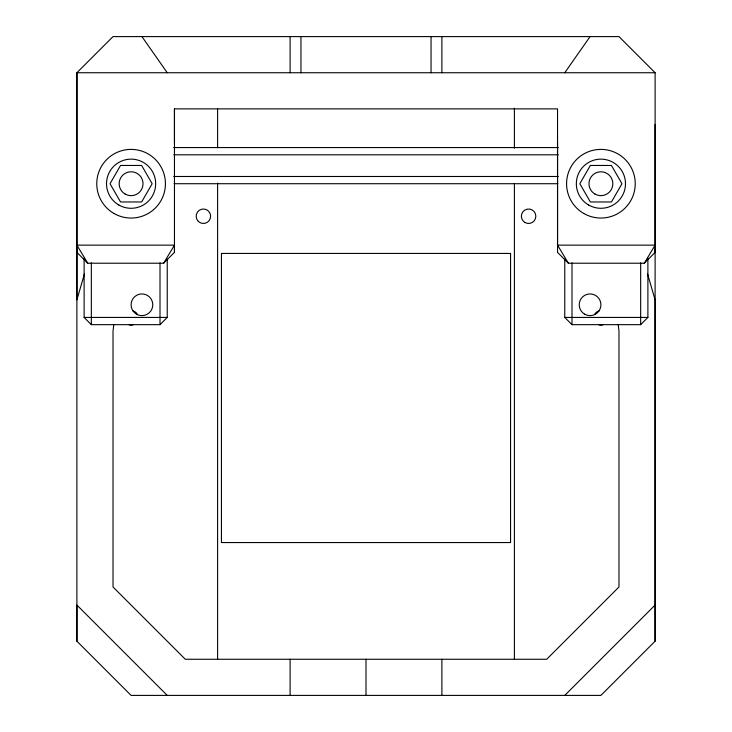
<?xml version="1.0" encoding="UTF-8"?>
<svg xmlns="http://www.w3.org/2000/svg" width="732" height="732" viewBox="0 0 732 732"><rect width="100%" height="100%" fill="white"/><g stroke="black" fill="none" stroke-linecap="round" stroke-linejoin="round"><path stroke-width="1.1" d="M647.509 273.777L655.113 299.846L655.113 641.186L600.908 695.4L131.092 695.4L76.887 641.186L76.887 605.053L167.235 695.4M77.253 250.134L76.887 252.375L87.73 263.218L163.62 263.218L174.463 252.375L174.463 108.876L557.537 108.876L557.537 245.147L568.38 263.218L644.279 263.218L655.122 252.375L655.113 124.394M113.799 324.441L113.021 331.148L113.021 586.982L185.306 659.258L546.694 659.258L618.979 586.982L618.979 331.148L618.201 324.441M84.491 273.777L76.887 299.846L76.887 72.743L113.021 36.6L618.979 36.6L655.113 72.743L655.113 641.186M163.62 263.218L174.463 245.147L76.887 245.147L87.73 263.218M644.279 263.218L655.122 245.147L557.537 245.147M564.765 72.743L590.065 36.6M84.116 258.295L84.116 317.432L91.335 324.66L160.006 324.66L167.235 317.432L167.235 259.146M564.765 259.146L564.765 317.432L571.994 324.66L640.665 324.66L647.893 317.432L647.893 258.295M564.765 695.4L655.113 605.053M655.113 72.743L76.887 72.743L76.887 641.186M173.704 147.571L558.306 147.571M173.704 154.8L558.306 154.8M173.704 176.485L558.306 176.485M174.088 183.714L557.912 183.714M84.116 317.432L167.235 317.432M564.765 317.432L647.893 317.432M568.38 263.218L557.537 252.375L557.537 142.465M141.935 36.6L167.235 72.743M654.747 250.134L655.122 252.375M640.665 262.843L640.665 324.66M571.994 262.87L571.994 324.66M514.404 108.18L514.404 148.203M514.404 183.641L514.404 659.258M441.89 36.6L441.89 72.743M441.89 659.258L441.89 695.4M431.047 36.6L431.047 72.743M366 659.258L366 695.4M300.953 36.6L300.953 72.743M290.11 36.6L290.11 72.743M290.11 659.258L290.11 695.4M217.596 108.876L217.596 147.699M217.596 183.101L217.596 659.258M174.463 108.876L174.463 142.465M174.463 245.147L174.463 252.375M160.006 262.87L160.006 324.66M91.335 262.843L91.335 324.66M602.775 324.898A7.229 7.229 0 0 1 599.041 324.898M594.649 314.303A7.229 7.229 0 0 1 599.041 310.935M132.968 324.898A7.229 7.229 0 0 1 129.225 324.898M132.968 310.935A7.229 7.229 0 0 1 137.351 314.303M120.56 165.459L110.02 183.714L120.56 201.968L141.633 201.968L152.165 183.714L141.633 165.459L120.56 165.459M590.367 165.459L579.836 183.714L590.367 201.968L611.449 201.968L621.98 183.714L611.449 165.459L590.367 165.459M510.561 253.437L221.439 253.437L221.439 542.558L510.561 542.558L510.561 253.437M524.981 222.501A7.229 7.229 0 0 0 535.833 216.242A7.229 7.229 0 0 0 524.99 209.974A7.229 7.229 0 0 0 524.981 222.501M588.62 204.997A24.577 24.577 0 0 0 625.485 183.714A24.577 24.577 0 0 0 588.62 162.431A24.577 24.577 0 0 0 588.62 204.997M583.743 213.451A34.331 34.331 0 0 0 635.239 183.714A34.331 34.331 0 0 0 583.743 153.985A34.331 34.331 0 0 0 583.743 213.451M118.804 204.997A24.577 24.577 0 0 0 155.669 183.714A24.577 24.577 0 0 0 118.804 162.431A24.577 24.577 0 0 0 118.804 204.997M113.927 213.451A34.331 34.331 0 0 0 165.423 183.714A34.331 34.331 0 0 0 113.927 153.985A34.331 34.331 0 0 0 113.927 213.451M198.29 221.357A7.229 7.229 0 0 0 210.377 218.109A7.229 7.229 0 0 0 201.52 209.261A7.229 7.229 0 0 0 198.29 221.357M594.942 194.044A11.922 11.922 0 0 0 612.83 183.714A11.922 11.922 0 0 0 594.942 173.383A11.922 11.922 0 0 0 594.942 194.044M136.518 314.174A10.843 10.843 0 0 0 152.778 304.777A10.843 10.843 0 0 0 136.518 295.389A10.843 10.843 0 0 0 136.518 314.174M584.648 314.174A10.843 10.843 0 0 0 600.908 304.777A10.843 10.843 0 0 0 584.648 295.389A10.843 10.843 0 0 0 584.648 314.174M125.126 194.044A11.922 11.922 0 0 0 143.024 183.714A11.922 11.922 0 0 0 125.126 173.383A11.922 11.922 0 0 0 125.126 194.044"/></g></svg>
